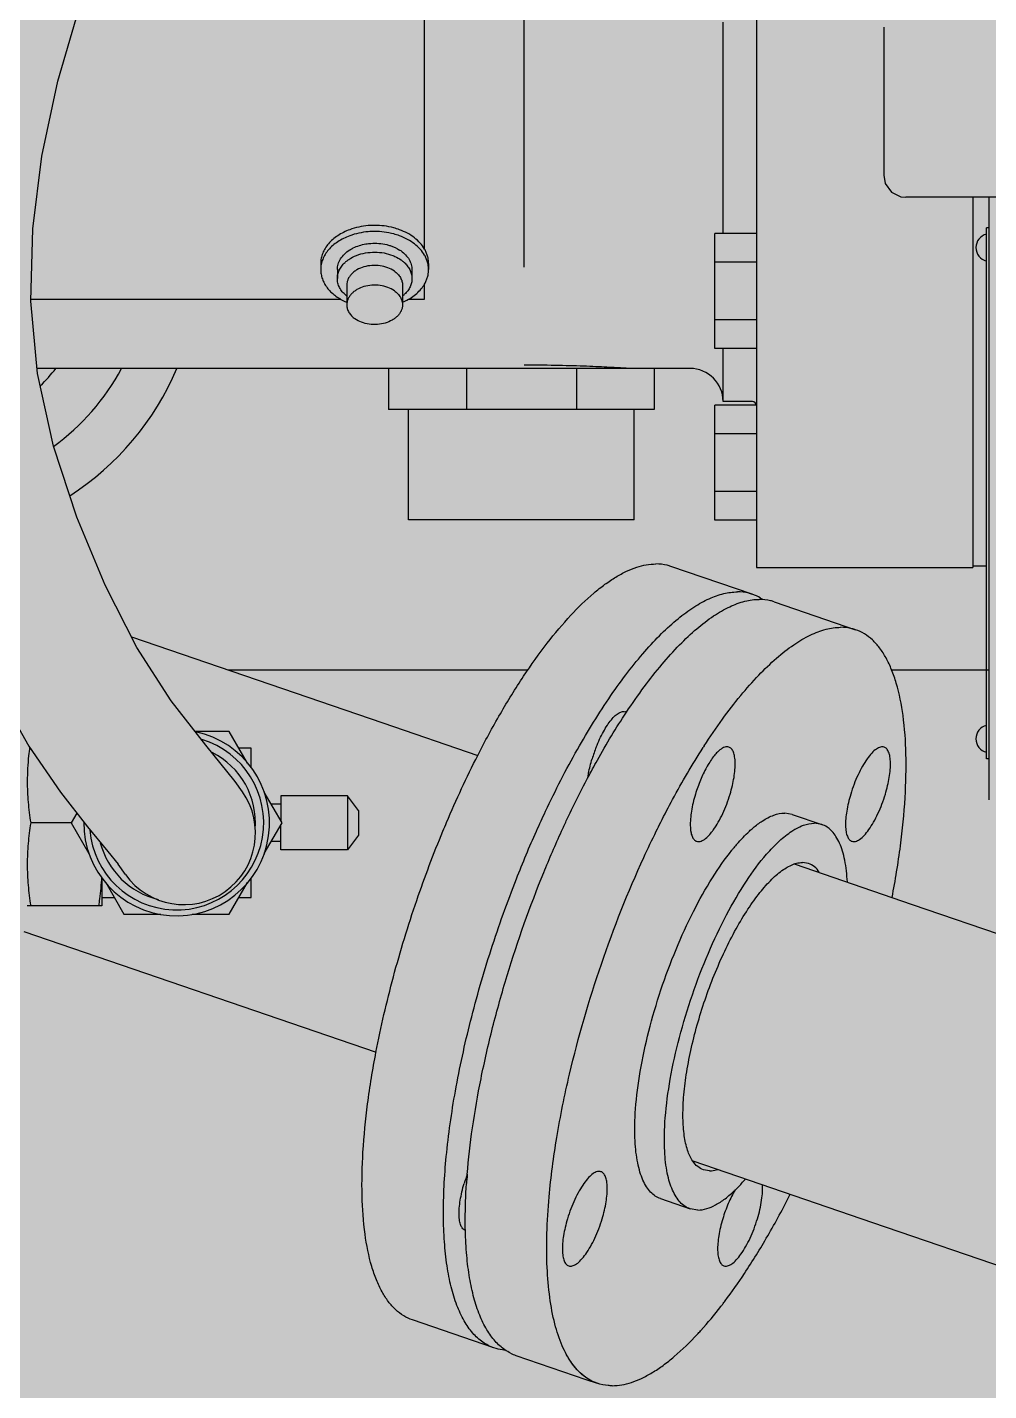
# Model space of a CAD drawing. Extents: x -18489 to 195597, y -1599 to 112111.
# Drawn here: x -14593.07 to -14574.69, y 3007.82 to 3033.88 of the extents above; entities that cross this region are included whole.
import ezdxf

# ---------------------------------------------------------------- set-up
doc = ezdxf.new("R2010")
doc.units = 0
doc.header["$LTSCALE"] = 100
for name, color, linetype in [('188K-SM-03-F10-MECH-EQ-Y2257103$0$0 Xref', 8, 'Continuous'), ('188K-SM-03-F10-MECH-EQ-Y2257103$0$M-EQU-FOUNDATION', 8, 'Continuous'), ('188K-SM-03-F10-MECH-EQ-Y2257103$0$Micron CUP L10 HVAC EQU$0$M-MECH-EQU', 136, 'Continuous'), ('188K-SM-03-F10-MECH-EQ-Y2257103$0$Micron CUP L10 HVAC EQU$0$M-PHASE1 AREA', 252, 'Continuous')]:
    doc.layers.add(name, color=color, linetype=linetype)

# ---------------------------------------------------------------- blocks, each defined once
blk = doc.blocks.new('188K-SM-03-F10-MECH-EQ-Y2257103$0$Micron CUP L10 HVAC EQU$0$A$C0c53ceb0')
at = {"layer": '188K-SM-03-F10-MECH-EQ-Y2257103$0$Micron CUP L10 HVAC EQU$0$M-PHASE1 AREA'}
for p, q in [((15640.13905, 21311.91609), (15640.13905, 21061.35504)), ((15595.73582, 21118.74732), (15595.73582, 21281.74508)), ((15576.70587, 21122.23287), (15576.70587, 21266.61465)), ((15506.65315, 21154.31098), (15510.90167, 21168.9332)), ((15633.79573, 21125.19451), (15633.79573, 21165.61349)), ((15664.49739, 21164.61685), (15664.49739, 21136.33286)), ((15503.6172, 21140.0094), (15506.65315, 21154.31098)), ((15501.86729, 21126.06681), (15503.6172, 21140.0094)), ((15664.49743, 21136.33413), (15664.78478, 21134.74556)), ((15664.78478, 21134.74556), (15665.94743, 21133.10907)), ((15665.94743, 21133.10907), (15667.74692, 21132.23905)), ((15667.74692, 21132.23905), (15668.70352, 21132.1427)), ((15693.31049, 21132.14253), (15668.68771, 21132.14253)), ((15681.49748, 21132.14253), (15681.49748, 21061.35504)), ((15684.54227, 21132.14253), (15684.54227, 21016.95689)), ((15501.51215, 21112.27271), (15501.86729, 21126.06681)), ((15632.22259, 21103.22062), (15632.22259, 21125.19451)), ((15640.13905, 21125.19451), (15632.22259, 21125.19451)), ((15684.1363, 21024.81753), (15684.1363, 21126.31061)), ((15684.54227, 21126.31061), (15684.1363, 21126.31061)), ((15556.883, 21119.46774), (15556.883, 21118.30154)), ((15577.49878, 21119.46774), (15577.49878, 21118.30154)), ((15640.13905, 21119.70104), (15632.22259, 21119.70104)), ((15560.061, 21118.30154), (15560.061, 21116.59708)), ((15574.32078, 21118.30154), (15574.32078, 21116.59708)), ((15561.86251, 21115.34117), (15561.86251, 21111.57343)), ((15572.51928, 21115.34117), (15572.51928, 21111.57343)), ((15576.70587, 21112.64993), (15576.70587, 21115.53641)), ((15502.78908, 21098.4248), (15501.51215, 21112.27271)), ((15501.52186, 21112.64993), (15560.71103, 21112.64993)), ((15573.67076, 21112.64993), (15576.70587, 21112.64993)), ((15640.13905, 21108.71409), (15632.22259, 21108.71409)), ((15640.13905, 21103.22062), (15632.22259, 21103.22062)), ((15633.79573, 21093.07163), (15633.79573, 21103.22062)), ((15627.45241, 21099.41495), (15502.69777, 21099.41495)), ((15505.79326, 21084.54847), (15502.78908, 21098.4248)), ((15569.85509, 21099.41495), (15569.85509, 21091.54923)), ((15584.7184, 21099.41495), (15584.7184, 21091.54923)), ((15605.73831, 21099.41495), (15605.73831, 21091.54923)), ((15620.60163, 21099.41495), (15620.60163, 21091.54923)), ((15639.37785, 21093.07163), (15633.79573, 21093.07163)), ((15620.60163, 21091.54923), (15569.85509, 21091.54923)), ((15573.66108, 21070.48942), (15573.66108, 21091.54923)), ((15616.79564, 21070.48942), (15616.79564, 21091.54923)), ((15632.22259, 21070.41298), (15632.22259, 21092.38687)), ((15640.13905, 21092.38687), (15632.22259, 21092.38687)), ((15640.13905, 21086.8934), (15632.22259, 21086.8934)), ((15510.2661, 21070.99012), (15505.79326, 21084.54847)), ((15640.13905, 21075.90645), (15632.22259, 21075.90645)), ((15515.69332, 21058.00858), (15510.2661, 21070.99012)), ((15616.79564, 21070.48942), (15573.66108, 21070.48942)), ((15640.13905, 21070.41298), (15632.22259, 21070.41298)), ((15639.36684, 21056.24742), (15623.79861, 21061.58509)), ((15640.13905, 21061.35504), (15681.49748, 21061.35504)), ((15684.1363, 21061.60877), (15681.49748, 21061.60877)), ((15521.77421, 21046.10043), (15515.69332, 21058.00858)), ((15643.53471, 21054.81843), (15659.10293, 21049.48075)), ((15520.73681, 21048.13196), (15568.77672, 21031.66114)), ((15528.32224, 21035.88141), (15521.77421, 21046.10043)), ((15539.15364, 21041.81762), (15568.77672, 21041.81762)), ((15568.77672, 21041.81762), (15596.51822, 21041.81762)), ((15665.94641, 21041.81762), (15669.93995, 21041.81762)), ((15669.93995, 21041.81762), (15684.54227, 21041.81762)), ((15494.77906, 21038.40165), (15501.12342, 21027.24164)), ((15534.93985, 21027.45002), (15528.32224, 21035.88141)), ((15568.77672, 21031.66114), (15586.9103, 21025.44391)), ((15539.41803, 21030.01905), (15532.92347, 21030.01905)), ((15542.90188, 21023.98484), (15539.41803, 21030.01905)), ((15501.12342, 21027.24164), (15507.14674, 21018.41601)), ((15540.54961, 21020.46333), (15534.93985, 21027.45002)), ((15543.61912, 21026.84739), (15541.24919, 21026.84739)), ((15543.61912, 21023.09182), (15543.61912, 21026.84739)), ((15684.54227, 21024.81753), (15684.1363, 21024.81753)), ((15541.91438, 21018.5306), (15540.53088, 21020.48985)), ((15507.14674, 21018.41601), (15512.33847, 21011.78502)), ((15549.4894, 21012.57493), (15546.10075, 21018.44423)), ((15549.29192, 21017.72887), (15549.29192, 21012.91697)), ((15561.97855, 21017.72887), (15549.29192, 21017.72887)), ((15561.97855, 21017.72887), (15561.97855, 21007.42098)), ((15564.10804, 21014.95367), (15561.97855, 21017.72887)), ((15549.29192, 21016.14304), (15547.42935, 21016.14304)), ((15564.10804, 21014.95367), (15564.10804, 21010.19618)), ((15509.20392, 21012.57493), (15501.46121, 21012.57493)), ((15510.27182, 21014.42458), (15509.20392, 21012.57493)), ((15509.20392, 21012.57493), (15512.59256, 21006.70563)), ((15546.10075, 21006.70563), (15549.4894, 21012.57493)), ((15647.00605, 21014.19818), (15645.55087, 21014.4346)), ((15647.00605, 21014.19819), (15652.66722, 21012.25722)), ((15652.66722, 21012.25721), (15651.21204, 21012.49363)), ((15512.33847, 21011.78502), (15516.23017, 21007.09155)), ((15549.29192, 21007.42098), (15549.29192, 21012.23288)), ((15564.10804, 21010.19618), (15561.97855, 21007.42098)), ((15516.23017, 21007.09155), (15518.151, 21004.67618)), ((15549.29192, 21009.00681), (15547.42935, 21009.00681)), ((15561.97855, 21007.42098), (15549.29192, 21007.42098)), ((15519.54962, 21002.70414), (15518.151, 21004.67618)), ((15647.37168, 21004.71429), (15662.34066, 20999.58207)), ((15650.11617, 21004.81664), (15648.95584, 21005.00519)), ((15515.07419, 21002.05803), (15515.07419, 20996.7099)), ((15543.61912, 20998.30246), (15543.61912, 21002.05803)), ((15515.79144, 21001.16501), (15519.27529, 20995.1308)), ((15539.41803, 20995.1308), (15542.90188, 21001.16501)), ((15662.34066, 20999.58207), (15669.93995, 20996.9766)), ((15515.07239, 20996.70977), (15500.80353, 20996.70977)), ((15515.07419, 20998.30246), (15517.44413, 20998.30246)), ((15541.24919, 20998.30246), (15543.61912, 20998.30246)), ((15669.93995, 20996.9766), (15688.96991, 20990.45205)), ((15519.27529, 20995.1308), (15526.34281, 20995.1308)), ((15532.35051, 20995.1308), (15539.41803, 20995.1308)), ((15500.1674, 20991.82251), (15567.47012, 20968.74729)), ((15628.0123, 20947.98997), (15662.34066, 20936.22025)), ((15631.19735, 20946.06392), (15630.03702, 20946.25246)), ((15621.82479, 20940.75286), (15627.48597, 20938.81189)), ((15628.94115, 20938.57548), (15627.48597, 20938.8119)), ((15662.34066, 20936.22025), (15844.77239, 20873.67223)), ((15589.99182, 20912.23696), (15574.4236, 20917.57464)), ((15594.15969, 20910.80798), (15607.57213, 20906.20943)), ((15607.57213, 20906.20943), (15609.72792, 20905.4703))]:
    blk.add_line(p, q, dxfattribs=at)
for centre, radius, start, end in [((15684.72268, 21122.50462), 2.62893, 102.8882277, 257.1117723), ((15568.34046, 21116.35825), 6.74451, 54.7555958, 57.5184151), ((15565.49103, 21115.37207), 5.83906, 129.8408753, 132.6766715), ((15565.63477, 21115.20233), 6.06149, 128.88864, 129.8562715), ((15569.04514, 21115.53818), 5.61228, 45.6272029, 46.99343), ((15569.11008, 21115.60495), 5.51914, 45.2805899, 45.6243518), ((15566.38519, 21122.65897), 11.52164, 244.948865, 246.842348), ((15565.64179, 21117.99975), 6.07203, 229.7327654, 231.3009778), ((15568.00771, 21122.63237), 11.4928, 293.1588691, 296.1903204), ((15568.89062, 21117.82012), 5.8377, 308.5389586, 313.6285733), ((15479.73602, 21120.4348), 33.85766, 314.0803287, 321.6232168), ((15479.73602, 21120.4348), 44.40322, 306.0008512, 331.6940682), ((15479.73602, 21120.4348), 53.9182, 302.761164, 337.019385), ((15627.45241, 21093.07163), 6.34332, 0, 90), ((15639.37785, 21092.31043), 0.7612, 0, 90), ((15636.58901, 21048.17559), 8.53644, 59.7059698, 71.0096544), ((15636.36795, 21047.79064), 8.98033, 56.1536562, 59.7270916), ((15614.80375, 21032.8004), 1.06798, 59.7421955, 71.0148668), ((15684.72268, 21028.62352), 2.62893, 102.8882277, 257.1117723), ((15529.34666, 21012.57493), 17.76129, 179.4918713, 78.067415), ((15529.34666, 21012.57493), 16.63994, 184.7585806, 73.1852429), ((15529.34666, 21012.57493), 15.06538, 355.3712204, 63.1956997), ((15636.05493, 21016.58469), 28.51465, 158.4672812, 163.2349179), ((15738.52618, 20957.14022), 129.07766, 147.0766609, 147.2622384), ((15530.71748, 21010.63789), 13.70034, 215.3903264, 35.1800948), ((15529.34666, 21012.57493), 15.06538, 194.5690991, 256.3611286), ((15668.37664, 20980.90742), 42.22364, 140.4148793, 141.1806173), ((15666.33897, 20982.59387), 39.57861, 139.0674371, 140.4167), ((15611.69952, 20935.41876), 28.6096, 159.4954625, 163.2275387), ((15706.08387, 20935.59046), 121.60391, 175.3740211, 176.2145527), ((15596.90903, 20918.81351), 8.46448, 243.8675943, 251.046)]:
    blk.add_arc(centre, radius, start, end, dxfattribs=at)
for points, knots in [([(15562.4221, 21125.92959), (15561.62322, 21125.6348), (15560.48594, 21125.07677), (15559.17974, 21124.09007), (15558.36597, 21123.27784), (15557.7146, 21122.39306), (15557.23853, 21121.45111), (15556.94825, 21120.46991), (15556.883, 21119.79923), (15556.883, 21119.46774)], [0, 0, 0, 0, 0.282453329, 0.415182561, 0.541745185, 0.662447936, 0.77810747, 0.890044774, 1, 1, 1, 1]), ([(15562.4221, 21124.76339), (15561.62322, 21124.4686), (15560.48594, 21123.91056), (15559.17974, 21122.92386), (15558.36597, 21122.11163), (15557.7146, 21121.22685), (15557.23853, 21120.2849), (15556.94825, 21119.30371), (15556.883, 21118.63303), (15556.883, 21118.30154)], [0, 0, 0, 0, 0.282453329, 0.415182561, 0.541745185, 0.662447936, 0.77810747, 0.890044774, 1, 1, 1, 1]), ([(15567.19089, 21126.75652), (15566.77839, 21126.75652), (15565.16162, 21126.68808), (15563.55299, 21126.3469), (15562.4221, 21125.92959)], [0, 0, 0, 0, 0.254957247, 1, 1, 1, 1]), ([(15567.19089, 21125.59032), (15566.77839, 21125.59032), (15565.16162, 21125.52187), (15563.55299, 21125.1807), (15562.4221, 21124.76339)], [0, 0, 0, 0, 0.254957247, 1, 1, 1, 1]), ([(15571.95968, 21125.92959), (15571.58883, 21126.06644), (15570.04441, 21126.55336), (15568.41365, 21126.75652), (15567.19089, 21126.75652)], [0, 0, 0, 0, 0.244303598, 1, 1, 1, 1]), ([(15571.95968, 21124.76339), (15571.58883, 21124.90024), (15570.04441, 21125.38716), (15568.41365, 21125.59032), (15567.19089, 21125.59032)], [0, 0, 0, 0, 0.244303598, 1, 1, 1, 1]), ([(15576.72499, 21122.23843), (15576.49021, 21122.6424), (15575.91166, 21123.42343), (15574.80588, 21124.43505), (15573.47255, 21125.2934), (15572.48058, 21125.73738), (15571.95968, 21125.92959)], [0, 0, 0, 0, 0.228329103, 0.471045062, 0.728675928, 1, 1, 1, 1]), ([(15576.72499, 21121.07222), (15576.49021, 21121.4762), (15575.91166, 21122.25723), (15574.80588, 21123.26885), (15573.47255, 21124.1272), (15572.48058, 21124.57117), (15571.95968, 21124.76339)], [0, 0, 0, 0, 0.228329103, 0.471045062, 0.728675928, 1, 1, 1, 1]), ([(15560.06101, 21118.30154), (15560.06099, 21118.65508), (15560.17118, 21119.38079), (15560.65102, 21120.40168), (15561.41541, 21121.32059), (15562.06672, 21121.8235), (15562.42382, 21122.05056)], [0, 0, 0, 0, 0.229878134, 0.469193344, 0.724849465, 1, 1, 1, 1]), ([(15562.42382, 21122.05056), (15562.64525, 21122.19134), (15563.60386, 21122.72677), (15564.67178, 21123.05574), (15565.49364, 21123.1982)], [0, 0, 0, 0, 0.23929935, 1, 1, 1, 1]), ([(15565.49364, 21123.1982), (15565.82447, 21123.25554), (15567.1557, 21123.4156), (15568.52024, 21123.30818), (15569.49643, 21123.07226)], [0, 0, 0, 0, 0.250558288, 1, 1, 1, 1]), ([(15569.49643, 21123.07226), (15569.72143, 21123.01789), (15570.58037, 21122.77625), (15571.40502, 21122.40264), (15571.96246, 21122.04768)], [0, 0, 0, 0, 0.259403393, 1, 1, 1, 1]), ([(15572.23249, 21121.86648), (15572.55105, 21121.64122), (15573.13028, 21121.14918), (15573.80428, 21120.27144), (15574.22473, 21119.31004), (15574.32076, 21118.63255), (15574.32077, 21118.30154)], [0, 0, 0, 0, 0.273138985, 0.528101816, 0.76826059, 1, 1, 1, 1]), ([(15577.49878, 21119.46774), (15577.49878, 21119.70477), (15577.46573, 21120.1817), (15577.31783, 21120.88834), (15577.07323, 21121.5809), (15576.85044, 21122.02258), (15576.72499, 21122.23843)], [0, 0, 0, 0, 0.244493334, 0.491275134, 0.742487277, 1, 1, 1, 1]), ([(15560.06101, 21116.59708), (15560.061, 21116.87253), (15560.12671, 21117.43252), (15560.41719, 21118.24196), (15560.88923, 21119.00352), (15561.30344, 21119.45323), (15561.53296, 21119.6649)], [0, 0, 0, 0, 0.236311373, 0.47868463, 0.732142065, 1, 1, 1, 1]), ([(15561.82932, 21119.9204), (15561.96732, 21120.03171), (15562.56157, 21120.46995), (15563.22664, 21120.80872), (15563.74885, 21121.01226)], [0, 0, 0, 0, 0.240318239, 1, 1, 1, 1]), ([(15570.95863, 21118.00536), (15570.57264, 21118.2783), (15569.6898, 21118.72957), (15568.22324, 21119.09175), (15566.67232, 21119.14456), (15565.16414, 21118.88346), (15564.0179, 21118.40959), (15563.24197, 21117.89098), (15562.75588, 21117.45402), (15562.36475, 21116.97011), (15562.07769, 21116.44897), (15561.90206, 21115.90202), (15561.86253, 21115.52645), (15561.86252, 21115.34117)], [0, 0, 0, 0, 0.127053078, 0.263099053, 0.403097074, 0.541096162, 0.67159514, 0.73291269, 0.791219579, 0.846585546, 0.899365164, 0.950204551, 1, 1, 1, 1]), ([(15563.74885, 21121.01226), (15564.28757, 21121.22223), (15565.42828, 21121.5368), (15567.20169, 21121.69135), (15568.97443, 21121.53304), (15570.11401, 21121.21603), (15570.6519, 21121.00484)], [0, 0, 0, 0, 0.246137616, 0.500095833, 0.754005293, 1, 1, 1, 1]), ([(15570.6519, 21121.00484), (15570.79532, 21120.94854), (15571.34562, 21120.71477), (15571.87012, 21120.41826), (15572.23249, 21120.16203)], [0, 0, 0, 0, 0.257701899, 1, 1, 1, 1]), ([(15572.23249, 21120.16203), (15572.28961, 21120.12163), (15572.51166, 21119.9592), (15572.72317, 21119.78224), (15572.87318, 21119.6423)], [0, 0, 0, 0, 0.254324237, 1, 1, 1, 1]), ([(15572.99354, 21119.52664), (15573.20166, 21119.32055), (15573.57642, 21118.88525), (15574.00128, 21118.15689), (15574.26196, 21117.38792), (15574.32076, 21116.8581), (15574.32077, 21116.59708)], [0, 0, 0, 0, 0.266460067, 0.519561979, 0.762529675, 1, 1, 1, 1]), ([(15577.49878, 21118.30154), (15577.49878, 21118.53857), (15577.46573, 21119.01549), (15577.31783, 21119.72213), (15577.07323, 21120.41469), (15576.85044, 21120.85637), (15576.72499, 21121.07222)], [0, 0, 0, 0, 0.244493334, 0.491275134, 0.742487277, 1, 1, 1, 1]), ([(15556.883, 21118.30154), (15556.883, 21118.0015), (15556.93627, 21117.39568), (15557.1738, 21116.50514), (15557.56465, 21115.64348), (15558.10183, 21114.82427), (15558.77658, 21114.0594), (15559.86601, 21113.1087), (15560.8264, 21112.53914), (15561.50662, 21112.22117)], [0, 0, 0, 0, 0.11174478, 0.225149291, 0.341705381, 0.462607147, 0.588678042, 0.720351669, 1, 1, 1, 1]), ([(15561.71711, 21113.36656), (15561.46058, 21113.58389), (15560.99655, 21114.04924), (15560.46437, 21114.8495), (15560.13556, 21115.70744), (15560.06103, 21116.30416), (15560.06101, 21116.59708)], [0, 0, 0, 0, 0.269589268, 0.523473206, 0.765125106, 1, 1, 1, 1]), ([(15570.95863, 21118.00536), (15571.1967, 21117.83702), (15571.62958, 21117.4693), (15572.13329, 21116.81335), (15572.44749, 21116.09486), (15572.51929, 21115.58855), (15572.51927, 21115.34117)], [0, 0, 0, 0, 0.273135441, 0.528102832, 0.768261134, 1, 1, 1, 1]), ([(15574.32077, 21116.59708), (15574.32079, 21116.3285), (15574.25839, 21115.78289), (15573.9823, 21114.99266), (15573.53299, 21114.24676), (15573.13775, 21113.80374), (15572.91852, 21113.59463)], [0, 0, 0, 0, 0.236865489, 0.479520859, 0.732808027, 1, 1, 1, 1]), ([(15576.72499, 21115.53085), (15576.85044, 21115.7467), (15577.07323, 21116.18838), (15577.31783, 21116.88094), (15577.46573, 21117.58758), (15577.49878, 21118.0645), (15577.49878, 21118.30154)], [0, 0, 0, 0, 0.257512723, 0.508724866, 0.755506666, 1, 1, 1, 1]), ([(15570.95863, 21114.23762), (15570.57264, 21114.51056), (15569.6898, 21114.96183), (15568.22324, 21115.32402), (15566.67232, 21115.37682), (15565.16414, 21115.11573), (15564.0179, 21114.64185), (15563.24197, 21114.12324), (15562.75588, 21113.68628), (15562.36475, 21113.20237), (15562.07769, 21112.68123), (15561.90206, 21112.13428), (15561.86253, 21111.75871), (15561.86252, 21111.57343)], [0, 0, 0, 0, 0.127053078, 0.263099053, 0.403097074, 0.541096163, 0.67159514, 0.73291269, 0.791219579, 0.846585546, 0.899365164, 0.950204551, 1, 1, 1, 1]), ([(15570.95863, 21114.23762), (15571.1967, 21114.06929), (15571.62958, 21113.70157), (15572.13329, 21113.04561), (15572.44749, 21112.32712), (15572.51929, 21111.82081), (15572.51927, 21111.57343)], [0, 0, 0, 0, 0.27313544, 0.528102832, 0.768261134, 1, 1, 1, 1]), ([(15573.08011, 21112.3195), (15573.47517, 21112.51397), (15574.22592, 21112.94021), (15575.23408, 21113.70336), (15576.07978, 21114.56181), (15576.53381, 21115.20189), (15576.72499, 21115.53085)], [0, 0, 0, 0, 0.268332212, 0.524486576, 0.768135983, 1, 1, 1, 1]), ([(15561.86252, 21111.57343), (15561.8625, 21111.32605), (15561.93429, 21110.81974), (15562.24849, 21110.10125), (15562.75221, 21109.4453), (15563.18509, 21109.07758), (15563.42315, 21108.90924)], [0, 0, 0, 0, 0.231738866, 0.471897168, 0.72686456, 1, 1, 1, 1]), ([(15572.51927, 21111.57343), (15572.51926, 21111.38815), (15572.47972, 21111.01258), (15572.3041, 21110.46563), (15572.01703, 21109.94449), (15571.6259, 21109.46059), (15571.13982, 21109.02362), (15570.36389, 21108.50501), (15569.21764, 21108.03114), (15567.70947, 21107.77004), (15566.15854, 21107.82285), (15564.69198, 21108.18503), (15563.80915, 21108.6363), (15563.42315, 21108.90924)], [0, 0, 0, 0, 0.049795449, 0.100634836, 0.153414454, 0.20878042, 0.26708731, 0.32840486, 0.458903838, 0.596902926, 0.736900947, 0.872946922, 1, 1, 1, 1]), ([(15595.73582, 21100.10897), (15597.72527, 21100.10619), (15601.70821, 21100.07195), (15607.25634, 21099.91258), (15611.77472, 21099.71097), (15614.87511, 21099.5332), (15615.97897, 21099.46248), (15616.29135, 21099.44215)], [0, 0, 0, 0, 0.208244611, 0.416489221, 0.624733832, 0.832978442, 1, 1, 1, 1]), ([(15586.90054, 21025.47259), (15588.27004, 21028.15891), (15591.04787, 21033.29367), (15595.46673, 21040.46707), (15599.94326, 21046.7724), (15604.40088, 21052.10372), (15608.17147, 21055.79646), (15611.13368, 21058.14835), (15613.21958, 21059.5499), (15615.24894, 21060.65148), (15617.75874, 21061.67093), (15619.70558, 21062.04864), (15620.94532, 21062.04864)], [0, 0, 0, 0, 0.17502228, 0.338682192, 0.488765456, 0.623477771, 0.741601078, 0.79431391, 0.842830812, 0.887310638, 0.928038907, 1, 1, 1, 1]), ([(15623.79862, 21061.58509), (15623.57333, 21061.66234), (15622.64634, 21061.93682), (15621.67326, 21062.04864), (15620.94532, 21062.04864)], [0, 0, 0, 0, 0.246512659, 1, 1, 1, 1]), ([(15598.10516, 21010.9891), (15598.39471, 21011.63757), (15598.6876, 21012.2845), (15598.98385, 21012.9299), (15599.26915, 21013.55145), (15601.42699, 21018.1911), (15605.60643, 21026.35061), (15611.01716, 21035.15358), (15615.46994, 21041.30442), (15618.69628, 21045.26477), (15621.88607, 21048.68471), (15625.01263, 21051.53535), (15628.05078, 21053.79334), (15630.98027, 21055.4396), (15633.78199, 21056.45729), (15635.63941, 21056.71096), (15636.51354, 21056.71096)], [0.6285498759, 0.6285498759, 0.6285498759, 0.6285498759, 0.6413484823, 0.6413484823, 0.6413484823, 0.6536741834, 0.7335668298, 0.8064703139, 0.8396587301, 0.8703837437, 0.8984901873, 0.9238833186, 0.9465488665, 0.9665839803, 0.9842432576, 1, 1, 1, 1]), ([(15639.36684, 21056.24742), (15639.14156, 21056.32466), (15638.21456, 21056.59914), (15637.24148, 21056.71096), (15636.51354, 21056.71096)], [0, 0, 0, 0, 0.246512659, 1, 1, 1, 1]), ([(15615.32242, 21033.72112), (15616.41155, 21035.36563), (15618.58529, 21038.48388), (15621.96402, 21042.78865), (15625.31148, 21046.51259), (15628.59655, 21049.6212), (15631.79015, 21052.08674), (15634.86892, 21053.88679), (15637.81128, 21055.00207), (15639.765, 21055.28198), (15640.68141, 21055.28198)], [0, 0, 0, 0, 0.172339253, 0.33193667, 0.47784767, 0.609454025, 0.726573735, 0.829633383, 0.919930796, 1, 1, 1, 1]), ([(15643.53471, 21054.81843), (15643.30943, 21054.89567), (15642.38244, 21055.17016), (15641.40935, 21055.28198), (15640.68141, 21055.28198)], [0, 0, 0, 0, 0.246512659, 1, 1, 1, 1]), ([(15630.17859, 21027.29605), (15631.2941, 21029.01882), (15633.52259, 21032.28716), (15636.99162, 21036.80349), (15640.43309, 21040.71472), (15643.81316, 21043.98265), (15647.1002, 21046.57661), (15650.26882, 21048.47198), (15653.29582, 21049.64793), (15655.30778, 21049.9443), (15656.24963, 21049.9443)], [0, 0, 0, 0, 0.172789158, 0.332852598, 0.479156882, 0.61100323, 0.728141116, 0.83094782, 0.920706297, 1, 1, 1, 1]), ([(15659.10293, 21049.48076), (15658.87765, 21049.558), (15657.95066, 21049.83248), (15656.97757, 21049.9443), (15656.24963, 21049.9443)], [0, 0, 0, 0, 0.246512659, 1, 1, 1, 1]), ([(15666.08026, 20998.3238), (15666.70608, 21001.59294), (15667.74226, 21007.92472), (15668.65421, 21017.08506), (15668.8579, 21025.41613), (15668.35121, 21032.74693), (15667.30526, 21038.13487), (15666.06278, 21041.7779), (15665.00316, 21044.04978), (15663.77703, 21045.97506), (15662.38565, 21047.54242), (15660.83304, 21048.73787), (15659.68562, 21049.28098), (15659.10293, 21049.48076)], [0, 0, 0, 0, 0.182922154, 0.352359246, 0.505542464, 0.640344416, 0.755560139, 0.8058752, 0.851552254, 0.893005117, 0.930889841, 0.966147698, 1, 1, 1, 1]), ([(15607.93997, 21021.21386), (15608.53092, 21022.32928), (15610.84413, 21026.58314), (15613.3457, 21030.73642), (15615.32242, 21033.72112)], [0, 0, 0, 0, 0.260683887, 1, 1, 1, 1]), ([(15609.53038, 21027.05049), (15609.73406, 21027.56661), (15610.16101, 21028.56146), (15610.87022, 21029.95943), (15611.61514, 21031.19554), (15612.37223, 21032.23165), (15613.11832, 21033.03846), (15613.83499, 21033.59359), (15614.51582, 21033.88855), (15614.96748, 21033.87327), (15615.15119, 21033.81028)], [0, 0, 0, 0, 0.179452288, 0.349868155, 0.50661547, 0.64571373, 0.764239261, 0.860880767, 0.937187642, 1, 1, 1, 1]), ([(15501.25878, 21027.03393), (15501.18692, 21026.49258), (15500.92815, 21024.32643), (15500.80353, 21022.14303), (15500.80353, 21020.50751)], [0, 0, 0, 0, 0.25031623, 1, 1, 1, 1]), ([(15580.24054, 21010.9891), (15580.47337, 21011.55073), (15580.70844, 21012.11142), (15580.94585, 21012.67113), (15582.78415, 21017.00497), (15584.76306, 21021.27986), (15586.90054, 21025.47259)], [0.7350048304, 0.7350048304, 0.7350048304, 0.7350048304, 0.7653142072, 0.7653142072, 0.7653142072, 1, 1, 1, 1]), ([(15621.01085, 21010.9891), (15621.28972, 21011.55135), (15621.56958, 21012.1131), (15621.85229, 21012.67343), (15622.59353, 21014.14253), (15625.12368, 21018.9954), (15627.88295, 21023.72668), (15629.95192, 21026.94475)], [0.2330609579, 0.2330609579, 0.2330609579, 0.2330609579, 0.3119730375, 0.3119730375, 0.3119730375, 0.5188689818, 1, 1, 1, 1]), ([(15633.16898, 21026.50539), (15632.94589, 21026.3282), (15632.49678, 21025.90178), (15631.59672, 21024.82235), (15630.51975, 21023.09954), (15629.3873, 21020.70709), (15628.76304, 21018.95463), (15628.48838, 21018.04303)], [0, 0, 0, 0, 0.087388632, 0.189204341, 0.430534764, 0.70795743, 1, 1, 1, 1]), ([(15634.88728, 21027.04362), (15634.76681, 21027.08493), (15634.49477, 21027.12382), (15634.06512, 21027.0406), (15633.61171, 21026.82995), (15633.31927, 21026.62476), (15633.16898, 21026.50539)], [0, 0, 0, 0, 0.204137998, 0.429838456, 0.692360616, 1, 1, 1, 1]), ([(15635.11435, 21018.04303), (15635.27773, 21018.58528), (15635.56515, 21019.65398), (15635.88138, 21021.22649), (15636.06648, 21022.6946), (15636.11537, 21024.01075), (15636.02788, 21025.13555), (15635.8048, 21026.03786), (15635.44658, 21026.7067), (15635.07421, 21026.97954), (15634.88728, 21027.04362)], [0, 0, 0, 0, 0.178866388, 0.349259442, 0.506223954, 0.645713435, 0.76459029, 0.861404161, 0.937590294, 1, 1, 1, 1]), ([(15664.56067, 21027.04362), (15664.45488, 21027.07989), (15664.2206, 21027.11921), (15663.84917, 21027.06928), (15663.45696, 21026.91902), (15662.87131, 21026.5658), (15662.11624, 21025.86655), (15661.23492, 21024.752), (15660.3597, 21023.35032), (15659.52906, 21021.72082), (15658.77951, 21019.93259), (15658.35399, 21018.68104), (15658.16176, 21018.04303)], [0, 0, 0, 0, 0.028788661, 0.059983047, 0.095405228, 0.136177069, 0.235384834, 0.358095336, 0.501262848, 0.66002514, 0.828464253, 1, 1, 1, 1]), ([(15664.78773, 21018.04303), (15664.95111, 21018.58528), (15665.23853, 21019.65398), (15665.55476, 21021.22649), (15665.73986, 21022.6946), (15665.78875, 21024.01075), (15665.70126, 21025.13555), (15665.47818, 21026.03786), (15665.11996, 21026.7067), (15664.74759, 21026.97954), (15664.56067, 21027.04362)], [0, 0, 0, 0, 0.178866388, 0.349259442, 0.506223954, 0.645713435, 0.76459029, 0.861404161, 0.937590294, 1, 1, 1, 1]), ([(15607.93495, 21021.17062), (15607.97617, 21021.46328), (15608.17759, 21022.69105), (15608.4787, 21023.90163), (15608.75229, 21024.80969)], [0, 0, 0, 0, 0.237590914, 1, 1, 1, 1]), ([(15500.80353, 21020.50751), (15500.80353, 21019.18098), (15500.92551, 21016.52457), (15501.25807, 21013.88805), (15501.46121, 21012.57493)], [0, 0, 0, 0, 0.499583072, 1, 1, 1, 1]), ([(15602.91612, 21010.9891), (15603.21358, 21011.64212), (15603.51447, 21012.2935), (15603.81887, 21012.94319), (15605.12614, 21015.73331), (15606.49811, 21018.49238), (15607.93997, 21021.21386)], [0.8570991359, 0.8570991359, 0.8570991359, 0.8570991359, 0.8840893115, 0.8840893115, 0.8840893115, 1, 1, 1, 1]), ([(15628.48838, 21018.04303), (15628.325, 21017.50078), (15628.03758, 21016.43208), (15627.72136, 21014.85958), (15627.55269, 21013.52184), (15627.51273, 21012.71465), (15627.50957, 21012.40415), (15627.50478, 21011.93281), (15627.5281, 21011.46106), (15627.5656, 21010.9891)], [0, 0, 0, 0, 0.1788663875, 0.3492594424, 0.5062239535, 0.6042538779, 0.6042538779, 0.6042538779, 0.7530649937, 0.7530649937, 0.7530649937, 0.7530649937]), ([(15631.75505, 21010.9891), (15631.81499, 21011.06889), (15631.87408, 21011.14928), (15631.93228, 21011.23031), (15631.94551, 21011.24872), (15632.28208, 21011.71985), (15632.91641, 21012.73574), (15633.74705, 21014.36524), (15634.49661, 21016.15348), (15634.92213, 21017.40502), (15635.11435, 21018.04303)], [0.3265867582, 0.3265867582, 0.3265867582, 0.3265867582, 0.3522601116, 0.3522601116, 0.3522601116, 0.3580953363, 0.501262848, 0.6600251401, 0.8284642526, 1, 1, 1, 1]), ([(15658.16176, 21018.04303), (15657.99839, 21017.50078), (15657.71096, 21016.43208), (15657.39474, 21014.85958), (15657.20963, 21013.39146), (15657.16074, 21012.07531), (15657.24823, 21010.95051), (15657.47131, 21010.0482), (15657.82954, 21009.37936), (15658.20191, 21009.10652), (15658.38883, 21009.04244)], [0, 0, 0, 0, 0.178866388, 0.349259442, 0.506223954, 0.645713435, 0.76459029, 0.861404161, 0.937590294, 1, 1, 1, 1]), ([(15658.38883, 21009.04244), (15658.49462, 21009.00617), (15658.72889, 21008.96686), (15659.10032, 21009.01678), (15659.49254, 21009.16704), (15660.07819, 21009.52026), (15660.83325, 21010.21952), (15661.71458, 21011.33406), (15662.58979, 21012.73574), (15663.42043, 21014.36524), (15664.16999, 21016.15348), (15664.59551, 21017.40502), (15664.78773, 21018.04303)], [0, 0, 0, 0, 0.028788661, 0.059983047, 0.095405228, 0.136177069, 0.235384834, 0.358095336, 0.501262848, 0.66002514, 0.828464253, 1, 1, 1, 1]), ([(15501.46121, 21012.57493), (15501.25807, 21011.26181), (15500.92551, 21008.62528), (15500.80353, 21005.96888), (15500.80353, 21004.64235)], [0, 0, 0, 0, 0.500416937, 1, 1, 1, 1]), ([(15638.81184, 21010.9891), (15639.0441, 21011.20075), (15639.27925, 21011.40894), (15639.51893, 21011.61174), (15640.07749, 21012.08434), (15641.3259, 21013.03324), (15643.32986, 21014.10816), (15644.85758, 21014.4346), (15645.55087, 21014.4346)], [0.3072942276, 0.3072942276, 0.3072942276, 0.3072942276, 0.391769716, 0.391769716, 0.391769716, 0.5886395623, 0.8132237118, 1, 1, 1, 1]), ([(15646.94217, 21010.9891), (15647.19124, 21011.15124), (15647.44481, 21011.30519), (15647.70391, 21011.44906), (15648.17248, 21011.70926), (15649.28984, 21012.23103), (15650.51875, 21012.49363), (15651.21204, 21012.49363)], [0.5894012277, 0.5894012277, 0.5894012277, 0.5894012277, 0.6690979254, 0.6690979254, 0.6690979254, 0.8132237118, 1, 1, 1, 1]), ([(15567.44627, 20968.73159), (15568.37147, 20973.56454), (15570.64779, 20983.34003), (15574.96761, 20997.44264), (15578.43601, 21006.63444), (15580.24062, 21010.9891)], [0, 0, 0, 0, 0.2453862066, 0.500000904, 0.7350048834, 0.7350048834, 0.7350048834, 0.7350048834]), ([(15589.99182, 20912.23696), (15589.23236, 20912.49735), (15587.7339, 20913.27222), (15585.79948, 20915.07255), (15584.15336, 20917.48097), (15582.79472, 20920.46759), (15581.72405, 20924.00914), (15580.94645, 20928.07871), (15580.46694, 20932.64376), (15580.22274, 20939.60769), (15580.75285, 20949.26128), (15582.52991, 20961.66982), (15585.42066, 20974.88144), (15589.32561, 20988.42936), (15593.64024, 21000.52182), (15596.76251, 21007.98281), (15598.1051, 21010.9891)], [0, 0, 0, 0, 0.0144720849, 0.0299342273, 0.0471758747, 0.0667197999, 0.0888584885, 0.1137157098, 0.1412961596, 0.1715190023, 0.2392422667, 0.315225778, 0.3972633514, 0.4828260973, 0.5692106658, 0.6285495274, 0.6285495274, 0.6285495274, 0.6285495274]), ([(15584.87609, 20945.39792), (15585.11573, 20948.3634), (15585.82737, 20954.48506), (15587.46663, 20963.84489), (15589.68958, 20973.56347), (15593.39113, 20986.80109), (15597.83449, 20999.33024), (15601.72379, 21008.37166), (15602.91611, 21010.9891)], [0, 0, 0, 0, 0.1119706253, 0.2317594419, 0.3574630767, 0.4870174416, 0.7489089722, 0.8570984954, 0.8570984954, 0.8570984954, 0.8570984954]), ([(15627.59749, 21010.9891), (15627.60279, 21010.95455), (15627.65728, 21010.6171), (15627.79793, 21010.0482), (15628.15616, 21009.37936), (15628.52853, 21009.10652), (15628.71545, 21009.04244)], [0.753562484, 0.753562484, 0.753562484, 0.753562484, 0.7645902901, 0.8614041613, 0.9375902945, 1, 1, 1, 1]), ([(15628.71545, 21009.04244), (15628.82124, 21009.00617), (15629.05551, 21008.96686), (15629.42694, 21009.01678), (15629.81915, 21009.16704), (15630.4048, 21009.52026), (15631.06926, 21010.1356), (15631.54132, 21010.70626), (15631.75477, 21010.9891)], [0, 0, 0, 0, 0.0287886607, 0.0599830467, 0.0954052282, 0.1361770694, 0.2353848343, 0.3265700124, 0.3265700124, 0.3265700124, 0.3265700124]), ([(15642.09924, 21006.58362), (15642.87319, 21007.47556), (15644.38286, 21009.06239), (15646.09408, 21010.43895), (15646.93942, 21010.98785), (15646.94135, 21010.9891)], [0, 0, 0, 0, 0.318142276, 0.5886395623, 0.5892579867, 0.5892579867, 0.5892579867, 0.5892579867]), ([(15654.57412, 21010.9891), (15654.41164, 21011.16364), (15654.23916, 21011.32593), (15654.05622, 21011.47541), (15653.93057, 21011.57808), (15653.50093, 21011.89596), (15653.01801, 21012.13698), (15652.66722, 21012.25721)], [0.8174194677, 0.8174194677, 0.8174194677, 0.8174194677, 0.8734306168, 0.8734306168, 0.8734306168, 0.9119008368, 1, 1, 1, 1]), ([(15657.53095, 21001.28915), (15657.45577, 21002.68036), (15657.24205, 21004.67396), (15656.63811, 21007.13932), (15656.08505, 21008.66909), (15655.41557, 21009.95465), (15654.86676, 21010.68034), (15654.57613, 21010.9891)], [0, 0, 0, 0, 0.3310062489, 0.474024881, 0.6022290714, 0.7165551996, 0.8171283196, 0.8171283196, 0.8171283196, 0.8171283196]), ([(15616.96107, 20951.72093), (15616.84914, 20953.79239), (15616.96377, 20958.27001), (15617.8785, 20965.30214), (15619.51917, 20972.88794), (15621.81509, 20980.68484), (15624.66438, 20988.34213), (15627.93813, 20995.51555), (15631.48612, 21001.88258), (15634.12348, 21005.69136), (15635.4791, 21007.37605)], [0, 0, 0, 0, 0.104418196, 0.224726243, 0.356534909, 0.494657236, 0.633505594, 0.767447116, 0.891157195, 1, 1, 1, 1]), ([(15500.80353, 21004.64235), (15500.80353, 21003.31583), (15500.92551, 21000.65942), (15501.25807, 20998.0229), (15501.46121, 20996.70977)], [0, 0, 0, 0, 0.499583072, 1, 1, 1, 1]), ([(15604.44072, 20964.54382), (15606.11166, 20971.6553), (15610.20224, 20985.71008), (15615.58846, 20999.321), (15618.62916, 21005.96503)], [0, 0, 0, 0, 0.499944246, 1, 1, 1, 1]), ([(15622.62224, 20949.77996), (15622.50642, 20951.92342), (15622.63716, 20956.56408), (15623.61979, 20963.85025), (15625.37011, 20971.70268), (15627.8077, 20979.74384), (15630.81717, 20987.58879), (15634.25343, 20994.86279), (15637.94834, 21001.21839), (15640.69257, 21004.96249), (15642.09924, 21006.58362)], [0, 0, 0, 0, 0.10540617, 0.227190212, 0.360595975, 0.500013969, 0.639430118, 0.772830275, 0.894605254, 1, 1, 1, 1]), ([(15627.98571, 20947.92927), (15627.55658, 20948.56293), (15626.85694, 20950.15359), (15626.27428, 20952.94837), (15626.05156, 20956.33682), (15626.19884, 20960.23514), (15626.7127, 20964.54576), (15627.89739, 20970.82141), (15630.16505, 20978.80658), (15633.25603, 20986.51558), (15636.16089, 20992.22022), (15638.39673, 20995.96347), (15640.67201, 20999.16051), (15642.92931, 21001.73135), (15645.10898, 21003.61468), (15646.6415, 21004.46824), (15647.37302, 21004.71964)], [0, 0, 0, 0, 0.036238171, 0.081068327, 0.134731237, 0.196608872, 0.265560871, 0.340100258, 0.498839198, 0.657765211, 0.732531811, 0.801789128, 0.864036509, 0.918113898, 0.963372947, 1, 1, 1, 1]), ([(15647.37302, 21004.71964), (15647.50821, 21004.7661), (15648.02195, 21004.92341), (15648.56134, 21005.00519), (15648.95584, 21005.00519)], [0, 0, 0, 0, 0.265985947, 1, 1, 1, 1]), ([(15652.16748, 21003.13984), (15651.90344, 21003.52971), (15651.31225, 21004.22034), (15650.51749, 21004.67912), (15650.11617, 21004.81665)], [0, 0, 0, 0, 0.526052607, 1, 1, 1, 1]), ([(15515.00441, 21002.17624), (15514.92938, 21000.804), (15514.7476, 20998.97734), (15514.48486, 20997.1632), (15514.41472, 20996.70977)], [0, 0, 0, 0, 0.749703688, 1, 1, 1, 1]), ([(15574.4236, 20917.57463), (15573.84091, 20917.77442), (15572.69349, 20918.31752), (15571.14088, 20919.51297), (15569.7495, 20921.08034), (15568.52337, 20923.00561), (15567.46375, 20925.27749), (15566.22128, 20928.92052), (15565.17532, 20934.30846), (15564.66863, 20941.63926), (15564.87232, 20949.97033), (15565.78427, 20959.13067), (15566.82045, 20965.46245), (15567.44627, 20968.73159)], [0, 0, 0, 0, 0.033852302, 0.069110159, 0.106994883, 0.148447746, 0.1941248, 0.244439861, 0.359655584, 0.494457536, 0.647640754, 0.817077846, 1, 1, 1, 1]), ([(15600.53377, 20941.11276), (15600.87223, 20944.90979), (15601.91794, 20952.77251), (15603.50039, 20960.54184), (15604.44072, 20964.54382)], [0, 0, 0, 0, 0.481138157, 1, 1, 1, 1]), ([(15621.8248, 20940.75287), (15621.47401, 20940.8731), (15620.78267, 20941.21814), (15619.87202, 20942.00432), (15619.07972, 20943.04915), (15618.40697, 20944.34099), (15617.85391, 20945.87076), (15617.24996, 20948.33612), (15617.03624, 20950.32972), (15616.96107, 20951.72093)], [0, 0, 0, 0, 0.088099163, 0.181195241, 0.2834448, 0.397770929, 0.525975119, 0.668993751, 1, 1, 1, 1]), ([(15627.48597, 20938.8119), (15627.13519, 20938.93213), (15626.44384, 20939.27717), (15625.53319, 20940.06335), (15624.74089, 20941.10818), (15624.06814, 20942.40002), (15623.51508, 20943.92979), (15622.91114, 20946.39514), (15622.69742, 20948.38875), (15622.62224, 20949.77996)], [0, 0, 0, 0, 0.088099163, 0.181195241, 0.2834448, 0.397770929, 0.525975119, 0.668993751, 1, 1, 1, 1]), ([(15630.03702, 20946.25246), (15629.6357, 20946.38999), (15628.84094, 20946.84877), (15628.24975, 20947.5394), (15627.98571, 20947.92927)], [0, 0, 0, 0, 0.473947393, 1, 1, 1, 1]), ([(15610.44202, 20945.90862), (15610.33623, 20945.94489), (15610.10196, 20945.9842), (15609.73053, 20945.93427), (15609.33831, 20945.78401), (15608.75266, 20945.43079), (15607.9976, 20944.73154), (15607.11627, 20943.61699), (15606.24105, 20942.21531), (15605.41041, 20940.58581), (15604.66086, 20938.79758), (15604.23534, 20937.54604), (15604.04311, 20936.90802)], [0, 0, 0, 0, 0.028788661, 0.059983047, 0.095405228, 0.136177069, 0.235384834, 0.358095336, 0.501262848, 0.66002514, 0.828464253, 1, 1, 1, 1]), ([(15610.66909, 20936.90802), (15610.83246, 20937.45028), (15611.11988, 20938.51897), (15611.43611, 20940.09148), (15611.62122, 20941.55959), (15611.67011, 20942.87575), (15611.58261, 20944.00055), (15611.35953, 20944.90286), (15611.00131, 20945.57169), (15610.62894, 20945.84453), (15610.44202, 20945.90862)], [0, 0, 0, 0, 0.178866388, 0.349259442, 0.506223954, 0.645713435, 0.76459029, 0.861404161, 0.937590294, 1, 1, 1, 1]), ([(15631.19735, 20946.06392), (15631.32434, 20946.06392), (15631.8619, 20946.08997), (15632.39189, 20946.21603), (15632.78017, 20946.34947)], [0, 0, 0, 0, 0.236232005, 1, 1, 1, 1]), ([(15584.53409, 20934.67409), (15584.34717, 20934.73818), (15583.9748, 20935.01101), (15583.61657, 20935.67985), (15583.39349, 20936.58216), (15583.306, 20937.70696), (15583.35489, 20939.02312), (15583.54, 20940.49123), (15583.85622, 20942.06374), (15584.14364, 20943.13243), (15584.30702, 20943.67468)], [0, 0, 0, 0, 0.062409706, 0.138595839, 0.23540971, 0.354286565, 0.493776047, 0.650740558, 0.821133613, 1, 1, 1, 1]), ([(15584.53303, 20934.62871), (15584.51567, 20935.34388), (15584.48189, 20938.34203), (15584.59464, 20941.34104), (15584.74526, 20943.6188)], [0, 0, 0, 0, 0.238610264, 1, 1, 1, 1]), ([(15628.94115, 20938.57548), (15630.10921, 20938.57548), (15631.99517, 20939.24807), (15634.27487, 20940.77025), (15635.47249, 20941.81511), (15636.08344, 20942.40187)], [0, 0, 0, 0, 0.424795673, 0.691935467, 1, 1, 1, 1]), ([(15636.08935, 20942.46839), (15635.59593, 20941.62582), (15634.70471, 20939.80795), (15634.01712, 20937.90582), (15633.71649, 20936.90802)], [0, 0, 0, 0, 0.483728243, 1, 1, 1, 1]), ([(15636.08344, 20942.40187), (15636.24836, 20942.56025), (15636.92936, 20943.23148), (15637.57717, 20943.93602), (15638.05395, 20944.48548)], [0, 0, 0, 0, 0.239146199, 1, 1, 1, 1]), ([(15640.34247, 20936.90802), (15640.69543, 20938.07952), (15641.10146, 20939.80258), (15641.33131, 20942.01794), (15641.32841, 20943.02306), (15641.28916, 20943.48544)], [0, 0, 0, 0, 0.54985566, 0.791455713, 1, 1, 1, 1]), ([(15609.72792, 20905.4703), (15609.26296, 20905.62971), (15608.34739, 20906.03767), (15606.60633, 20907.20798), (15604.66201, 20909.36719), (15602.85197, 20912.7753), (15601.47823, 20917.02152), (15600.54813, 20922.06094), (15600.06845, 20927.83631), (15600.04594, 20934.2755), (15600.32506, 20938.77129), (15600.53377, 20941.11276)], [0, 0, 0, 0, 0.037900803, 0.076820016, 0.161070934, 0.258592642, 0.372456948, 0.503892012, 0.652915441, 0.818737543, 1, 1, 1, 1]), ([(15633.70177, 20920.59682), (15633.85543, 20920.79785), (15634.0083, 20920.99945), (15634.16039, 20921.20165), (15635.44542, 20922.91008), (15638.29504, 20926.97021), (15642.47866, 20933.76172), (15645.25649, 20938.89648), (15646.62599, 20941.5828)], [0.5225715029, 0.5225715029, 0.5225715029, 0.5225715029, 0.5372548247, 0.5372548247, 0.5372548247, 0.6613178075, 0.8249777195, 1, 1, 1, 1]), ([(15604.04311, 20936.90802), (15603.87974, 20936.36577), (15603.59231, 20935.29708), (15603.27609, 20933.72457), (15603.09098, 20932.25646), (15603.04209, 20930.9403), (15603.12958, 20929.8155), (15603.35266, 20928.91319), (15603.71089, 20928.24435), (15604.08326, 20927.97152), (15604.27018, 20927.90743)], [0, 0, 0, 0, 0.178866388, 0.349259442, 0.506223954, 0.645713435, 0.76459029, 0.861404161, 0.937590294, 1, 1, 1, 1]), ([(15604.27018, 20927.90743), (15604.37597, 20927.87116), (15604.61024, 20927.83185), (15604.98167, 20927.88177), (15605.37389, 20928.03203), (15605.95954, 20928.38525), (15606.7146, 20929.08451), (15607.59593, 20930.19905), (15608.47115, 20931.60074), (15609.30178, 20933.23023), (15610.05134, 20935.01847), (15610.47686, 20936.27001), (15610.66909, 20936.90802)], [0, 0, 0, 0, 0.028788661, 0.059983047, 0.095405228, 0.136177069, 0.235384834, 0.358095336, 0.501262848, 0.66002514, 0.828464253, 1, 1, 1, 1]), ([(15633.71649, 20936.90802), (15633.55312, 20936.36577), (15633.26569, 20935.29708), (15632.94947, 20933.72457), (15632.76436, 20932.25646), (15632.71547, 20930.9403), (15632.80297, 20929.8155), (15633.02605, 20928.91319), (15633.38427, 20928.24435), (15633.75664, 20927.97152), (15633.94356, 20927.90743)], [0, 0, 0, 0, 0.178866388, 0.349259442, 0.506223954, 0.645713435, 0.76459029, 0.861404161, 0.937590294, 1, 1, 1, 1]), ([(15633.94356, 20927.90743), (15634.04935, 20927.87116), (15634.28362, 20927.83185), (15634.65505, 20927.88177), (15635.04727, 20928.03203), (15635.63292, 20928.38525), (15636.38798, 20929.08451), (15637.26931, 20930.19905), (15638.14453, 20931.60074), (15638.97517, 20933.23023), (15639.72472, 20935.01847), (15640.15024, 20936.27001), (15640.34247, 20936.90802)], [0, 0, 0, 0, 0.028788661, 0.059983047, 0.095405228, 0.136177069, 0.235384834, 0.358095336, 0.501262848, 0.66002514, 0.828464253, 1, 1, 1, 1]), ([(15593.18226, 20911.21438), (15592.80256, 20911.4008), (15591.71994, 20912.0342), (15590.10498, 20913.49506), (15588.49246, 20915.76345), (15587.14654, 20918.57351), (15586.06782, 20921.9042), (15585.26086, 20925.73184), (15584.73062, 20930.02779), (15584.57137, 20933.04886), (15584.53303, 20934.62871)], [0.0390444419, 0.0390444419, 0.0390444419, 0.0390444419, 0.0857459412, 0.1769711306, 0.2781071466, 0.3921634211, 0.5208899934, 0.665095486, 0.8249156557, 1, 1, 1, 1]), ([(15629.54603, 20915.57364), (15630.87155, 20917.04272), (15632.25751, 20918.71904), (15633.58307, 20920.44164), (15633.70172, 20920.59682)], [0.3964335416, 0.3964335416, 0.3964335416, 0.3964335416, 0.5112345438, 0.5225708225, 0.5225708225, 0.5225708225, 0.5225708225]), ([(15612.58122, 20905.00675), (15613.82095, 20905.00675), (15615.76779, 20905.38446), (15618.27759, 20906.40391), (15620.30696, 20907.50549), (15622.39285, 20908.90704), (15625.35506, 20911.25893), (15627.67768, 20913.53359), (15629.25706, 20915.25442), (15629.45812, 20915.4764), (15629.48745, 20915.50878), (15629.51676, 20915.5412), (15629.54603, 20915.57364)], [0, 0, 0, 0, 0.0719610929, 0.1126893622, 0.1571691879, 0.2056860903, 0.2583989218, 0.3765222292, 0.393898438, 0.393898438, 0.393898438, 0.3964335445, 0.3964335445, 0.3964335445, 0.3964335445]), ([(15592.15777, 20911.79834), (15591.97123, 20911.81202), (15591.23728, 20911.88839), (15590.51279, 20912.05834), (15589.99182, 20912.23696)], [0, 0, 0, 0, 0.253514938, 1, 1, 1, 1]), ([(15607.54809, 20906.59024), (15606.54531, 20907.29673), (15605.19391, 20908.72199), (15603.78572, 20910.99853), (15603.17055, 20912.31513), (15602.8832, 20913.01489)], [0, 0, 0, 0, 0.458467356, 0.717269045, 1, 1, 1, 1]), ([(15612.58122, 20905.00675), (15612.33407, 20905.00675), (15611.36851, 20905.04334), (15610.40795, 20905.23714), (15609.72792, 20905.4703)], [0, 0, 0, 0, 0.255832165, 1, 1, 1, 1])]:
    blk.add_open_spline(points, degree=3, knots=knots, dxfattribs=at)
for points in [[(15618.62916, 21005.96503), (15619.40051, 21007.65044), (15620.19461, 21009.3257), (15621.01307, 21010.9891)], [(15636.43807, 21008.5246), (15637.18587, 21009.38641), (15637.97287, 21010.21619), (15638.81383, 21010.9891)]]:
    blk.add_open_spline(points, degree=3, dxfattribs=at)
blk = doc.blocks.new('188K-SM-03-F10-MECH-EQ-Y2257103$0$Micron CUP L10 HVAC EQU')
at = {"layer": '188K-SM-03-F10-MECH-EQ-Y2257103$0$Micron CUP L10 HVAC EQU$0$M-MECH-EQU'}
blk.add_blockref('188K-SM-03-F10-MECH-EQ-Y2257103$0$Micron CUP L10 HVAC EQU$0$A$C0c53ceb0', (-206166.7, 2082.18), dxfattribs=at)
blk = doc.blocks.new('188K-SM-03-F10-MECH-EQ-Y2257103')
at = {"layer": '188K-SM-03-F10-MECH-EQ-Y2257103$0$M-EQU-FOUNDATION'}
h = blk.add_hatch(dxfattribs=at)
h.set_pattern_fill('AR-CONC', color=256, scale=0.1)
h.set_pattern_definition([(50, (4473.521, 709.199), (18.218467, -1.593909), [1.905, -20.955]), (355, (4473.521, 709.2), (-3.524342, 19.105685), [1.524, -16.764058]), (100.45144, (4475.04, 709.066), (14.694125, 17.511775), [1.619001, -17.809024]), (46.1842, (4473.521, 714.28), (27.107904, -4.204233), [2.8575, -31.4325]), (96.63556, (4475.78, 713.93), (23.740413, 24.742612), [2.428502, -26.71356]), (351.18415, (4473.52, 714.28), (23.740413, 24.742612), [2.285997, -25.145973]), (21, (4476.061, 713.009), (15.161439, -10.22652), [1.905, -20.955]), (326, (4476.061, 713.01), (6.180203, 18.418797), [1.524, -16.764]), (71.45144, (4477.325, 712.157), (21.341642, 8.192277), [1.619001, -17.808994]), (37.5, (4473.5214, 709.199), (0.3088603, 8.4555039), [0, -16.5608, 0, -17.018, 0, -16.8275]), (7.5, (4473.521, 709.199), (6.6819663, 10.0180575), [0, -9.7028, 0, -16.1798, 0, -6.4135]), (327.5, (4467.857, 709.199), (13.5590595, -0.5728744), [0, -6.35, 0, -19.812, 0, -26.289]), (317.5, (4465.317, 709.199), (14.812918, 2.542649), [0, -8.255, 0, -13.1572, 0, -18.669])])
h.paths.add_polyline_path([(-14928.149, 5602.459), (-14278.149, 5602.459), (-14278.149, 1902.459), (-14928.149, 1902.459)], flags=16)
h.paths.add_polyline_path([(-14933.149, 5607.459), (-14273.149, 5607.459), (-14273.149, 1897.459), (-14933.149, 1897.459)])
h = blk.add_hatch(dxfattribs=at)
h.set_pattern_fill('AR-CONC', color=256, scale=0.3)
h.set_pattern_definition([(50, (4473.52, 709.2), (54.6554, -4.78173), [5.715, -62.865]), (355, (4473.52, 709.2), (-10.57303, 57.31705), [4.572, -50.29218]), (100.45144, (4478.076, 708.8), (44.08237, 52.53533), [4.857, -53.42707]), (46.1842, (4473.52, 724.44), (81.32371, -12.6127), [8.5725, -94.2975]), (96.63556, (4480.3, 723.39), (71.22124, 74.22784), [7.2855, -80.14068]), (351.18415, (4473.52, 724.44), (71.22124, 74.22784), [6.858, -75.43792]), (21, (4481.14, 720.63), (45.48432, -30.67956), [5.715, -62.865]), (326, (4481.14, 720.63), (18.54061, 55.25639), [4.572, -50.292]), (71.45144, (4484.93, 718.07), (64.02493, 24.57683), [4.857, -53.42698]), (37.5, (4473.521, 709.2), (0.926581, 25.366512), [0, -49.6824, 0, -51.054, 0, -50.4825]), (7.5, (4473.52, 709.2), (20.0459, 30.054172), [0, -29.1084, 0, -48.5394, 0, -19.2405]), (327.5, (4456.529, 709.2), (40.677179, -1.718623), [0, -19.05, 0, -59.436, 0, -78.867]), (317.5, (4448.91, 709.2), (44.438754, 7.62795), [0, -24.765, 0, -39.4716, 0, -56.007])])
h.paths.add_polyline_path([(-14918.149, 5592.459), (-14288.149, 5592.459), (-14288.149, 1912.459), (-14918.149, 1912.459)])
at = {"layer": '188K-SM-03-F10-MECH-EQ-Y2257103$0$0 Xref', "xscale": 0.1, "yscale": 0.1, "zscale": 0.1}
blk.add_blockref('188K-SM-03-F10-MECH-EQ-Y2257103$0$Micron CUP L10 HVAC EQU', (4473.521, 709.199), dxfattribs=at)

msp = doc.modelspace()

# ---------------------------------------------------------------- block references
msp.add_blockref('188K-SM-03-F10-MECH-EQ-Y2257103', (0, 0))

doc.saveas('drawing.dxf')
